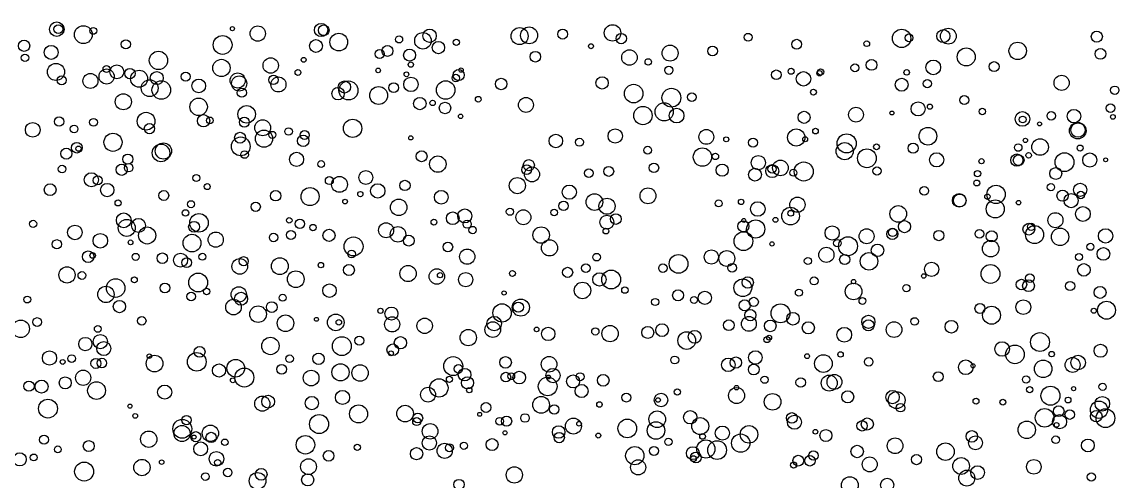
# Model space of a CAD drawing. Extents: x -296 to 296, y -196 to 196.
# Drawn here: x 84.6 to 170.4, y 159.5 to 195.5 of the extents above; entities that cross this region are included whole.
import ezdxf

# ---------------------------------------------------------------- set-up
doc = ezdxf.new("R2010")
doc.units = 0

msp = doc.modelspace()

# ---------------------------------------------------------------- linework, layer by layer
at = {"layer": 'VIA'}
for centre, radius in [((87.3766, 194.9483), 0.5709), ((87.5048, 194.9491), 0.3476), ((89.4637, 194.5208), 0.6987), ((90.2417, 194.8115), 0.2664), ((101.1477, 194.9908), 0.1596), ((103.1363, 194.6012), 0.6007), ((108.1004, 194.883), 0.5203), ((108.3062, 194.8583), 0.4186), ((116.6089, 194.4321), 0.5232), ((123.6639, 194.4068), 0.6686), ((124.4061, 194.4632), 0.6622), ((127.0364, 194.5624), 0.3893), ((130.9481, 194.6546), 0.6461), ((153.6044, 194.2277), 0.7174), ((156.878, 194.4061), 0.5142), ((157.2693, 194.3993), 0.6202), ((168.9092, 194.3642), 0.4367), ((84.8158, 193.6433), 0.4391), ((92.7937, 193.7617), 0.3588), ((100.3819, 193.7121), 0.7388), ((107.6987, 193.6341), 0.5018), ((109.4879, 193.9345), 0.6939), ((114.2148, 194.1421), 0.2763), ((116.0841, 194.0376), 0.6482), ((117.2921, 193.5018), 0.4809), ((118.7006, 193.9202), 0.2408), ((131.632, 194.2091), 0.4063), ((141.5746, 194.3147), 0.3066), ((145.3809, 193.7642), 0.3902), ((150.8718, 193.811), 0.2231), ((154.1824, 194.2689), 0.3056), ((162.7088, 193.2455), 0.6849), ((86.943, 193.1308), 0.5482), ((95.3533, 192.4979), 0.719), ((112.6987, 193.0058), 0.3568), ((113.3042, 193.2453), 0.4315), ((115.0383, 192.9143), 0.4682), ((124.8954, 192.7894), 0.4138), ((129.2569, 193.6116), 0.1928), ((132.2697, 192.7285), 0.6078), ((135.4558, 193.0711), 0.629), ((138.7859, 193.2365), 0.3823), ((158.6715, 192.7731), 0.7096), ((169.1948, 193.0102), 0.4216), ((84.8864, 192.7025), 0.2915), ((87.3156, 191.5976), 0.6714), ((92.0862, 191.6056), 0.5503), ((100.2904, 191.9068), 0.6788), ((104.1483, 192.1023), 0.6025), ((106.7323, 192.5456), 0.1923), ((115.1364, 192.1718), 0.207), ((133.747, 192.3808), 0.2539), ((149.9446, 191.9177), 0.3097), ((151.2475, 192.1482), 0.4244), ((156.09, 191.9503), 0.578), ((160.8551, 192.0126), 0.3926), ((87.7582, 190.9425), 0.3592), ((90.0207, 190.8914), 0.5861), ((91.2845, 191.237), 0.5941), ((91.2744, 191.8304), 0.2681), ((93.1143, 191.4675), 0.4047), ((93.8352, 191.0665), 0.668), ((95.2179, 191.112), 0.5078), ((97.4855, 191.2264), 0.3444), ((101.563, 190.9242), 0.5904), ((101.6769, 190.6934), 0.5953), ((104.3698, 190.9752), 0.363), ((106.2887, 191.5564), 0.2262), ((112.5734, 191.7161), 0.1823), ((114.7924, 191.4098), 0.1847), ((118.6637, 191.1171), 0.2951), ((118.8846, 191.3543), 0.4397), ((119.0746, 191.7425), 0.1652), ((135.3573, 191.7297), 0.321), ((143.7833, 191.3735), 0.3753), ((144.9453, 191.6516), 0.2359), ((145.9166, 191.0567), 0.5685), ((147.169, 191.4958), 0.2107), ((147.2576, 191.5967), 0.2434), ((154.006, 191.5586), 0.2175), ((166.1485, 190.7409), 0.5936), ((94.6595, 190.3235), 0.6623), ((95.5735, 190.1813), 0.7292), ((98.5096, 190.4981), 0.5356), ((104.7573, 190.6132), 0.5885), ((109.9273, 190.4156), 0.4785), ((110.2464, 190.1451), 0.7445), ((112.6123, 189.7519), 0.7025), ((113.7845, 190.3611), 0.3823), ((115.1454, 190.6237), 0.5653), ((117.8657, 190.1793), 0.7262), ((122.2164, 190.6553), 0.4487), ((130.1291, 190.7357), 0.487), ((132.6023, 189.901), 0.7286), ((153.6131, 190.5957), 0.5065), ((155.6234, 190.6785), 0.3152), ((170.317, 190.16), 0.3304), ((92.5974, 189.2599), 0.6308), ((101.8894, 189.97), 0.3589), ((109.427, 189.8942), 0.4839), ((115.8392, 189.1151), 0.4861), ((120.4207, 189.4546), 0.2246), ((124.1591, 189.0107), 0.5859), ((135.5612, 189.576), 0.7385), ((137.1646, 189.6236), 0.3403), ((146.6959, 190.0133), 0.2266), ((158.517, 189.3908), 0.3504), ((98.5017, 188.863), 0.6813), ((102.2642, 188.2771), 0.6858), ((116.8446, 189.164), 0.2091), ((117.8151, 188.7738), 0.4498), ((133.3251, 188.1811), 0.7196), ((134.993, 188.4715), 0.711), ((135.9663, 188.1716), 0.5752), ((150.0303, 188.2453), 0.5832), ((154.9001, 188.7004), 0.5512), ((155.8239, 188.8741), 0.2), ((159.9346, 188.4961), 0.2513), ((169.989, 188.7654), 0.3356), ((87.5654, 187.7055), 0.3677), ((90.2622, 187.6529), 0.3054), ((94.38, 187.7355), 0.6978), ((98.8879, 187.7662), 0.4845), ((99.3801, 187.7968), 0.2634), ((102.0814, 187.6599), 0.3908), ((110.5675, 187.1762), 0.7169), ((119.0335, 188.1144), 0.1737), ((145.9584, 188.0385), 0.4735), ((152.8467, 188.3774), 0.1553), ((163.0777, 187.9088), 0.5745), ((163.0977, 187.8663), 0.2651), ((165.3422, 188.1529), 0.3331), ((167.1144, 188.1313), 0.53), ((170.167, 188.0727), 0.1822), ((85.495, 187.0606), 0.5766), ((88.7365, 187.1251), 0.2972), ((94.6397, 187.1528), 0.4012), ((103.5203, 187.2225), 0.622), ((103.6219, 186.3655), 0.6761), ((105.5546, 186.9284), 0.2912), ((106.8061, 186.6479), 0.3484), ((131.1537, 186.5743), 0.5623), ((138.2999, 186.5052), 0.5812), ((145.3471, 186.459), 0.6761), ((146.8578, 186.9599), 0.2207), ((155.6669, 186.561), 0.6933), ((164.4185, 187.5243), 0.1562), ((167.4138, 186.9939), 0.6494), ((167.4366, 187.0416), 0.5635), ((91.7871, 186.0817), 0.7072), ((101.8019, 185.7615), 0.7369), ((101.7517, 186.4399), 0.4297), ((104.279, 186.6613), 0.2803), ((106.6995, 186.195), 0.446), ((115.1296, 186.429), 0.1634), ((126.4997, 186.1908), 0.5292), ((128.3548, 186.0895), 0.312), ((139.8603, 186.3127), 0.1957), ((141.9598, 186.0566), 0.3464), ((146.0477, 186.3204), 0.1942), ((149.2985, 185.9963), 0.7489), ((163.3106, 186.2335), 0.1728), ((164.4621, 185.7107), 0.6488), ((88.1286, 185.1962), 0.4324), ((88.9545, 185.6578), 0.4144), ((89.0804, 185.5834), 0.2049), ((95.549, 185.2459), 0.6918), ((95.7388, 185.3993), 0.6346), ((102.1026, 185.1239), 0.296), ((106.1777, 184.7464), 0.5558), ((115.9821, 184.9899), 0.4254), ((133.7039, 185.4642), 0.3057), ((137.9946, 184.9234), 0.7178), ((149.1444, 185.3876), 0.6695), ((150.8857, 184.8276), 0.7368), ((151.6398, 185.7301), 0.2266), ((154.5058, 185.6234), 0.3966), ((162.7451, 185.674), 0.2967), ((167.5995, 185.6325), 0.2359), ((92.9495, 184.7607), 0.4011), ((93.0143, 184.0941), 0.3347), ((108.1029, 184.3789), 0.2644), ((117.2517, 184.3717), 0.6416), ((124.3833, 184.2909), 0.4341), ((134.1879, 184.0796), 0.3757), ((139.0073, 184.9782), 0.2539), ((142.374, 184.4835), 0.5626), ((144.1057, 184.0772), 0.6131), ((145.9339, 183.7927), 0.7467), ((156.35, 184.7062), 0.5577), ((159.871, 184.6003), 0.2004), ((162.6363, 184.6912), 0.4801), ((162.7855, 184.6796), 0.4219), ((163.5662, 185.0606), 0.213), ((166.3763, 184.5273), 0.7358), ((168.3607, 184.6918), 0.5524), ((169.6001, 184.7096), 0.152), ((87.7921, 183.9854), 0.2954), ((90.0942, 183.1447), 0.5557), ((92.4681, 183.9319), 0.44), ((111.6088, 183.3217), 0.5502), ((124.2156, 183.9354), 0.3854), ((124.6314, 183.5669), 0.5892), ((129.0914, 183.6616), 0.3443), ((130.6479, 183.8034), 0.3889), ((139.5436, 183.8999), 0.4734), ((142.1102, 183.5515), 0.5027), ((143.4642, 183.8233), 0.5097), ((143.4479, 183.9862), 0.317), ((145.1264, 183.6982), 0.2716), ((151.6738, 183.8353), 0.3198), ((159.5561, 183.627), 0.2482), ((165.6938, 183.6386), 0.4661), ((86.8591, 182.3663), 0.4631), ((90.5841, 183.1001), 0.3484), ((91.3368, 182.3433), 0.5226), ((98.3148, 183.2829), 0.2769), ((99.1697, 182.6087), 0.2357), ((108.7462, 183.0789), 0.3128), ((109.5416, 182.7821), 0.6197), ((112.5446, 182.2726), 0.5633), ((114.6724, 182.6997), 0.4029), ((123.4864, 182.6862), 0.6306), ((127.5573, 182.1733), 0.5552), ((159.4977, 182.8902), 0.2321), ((161.008, 181.9969), 0.7182), ((165.3117, 182.5671), 0.2835), ((167.5979, 182.359), 0.5164), ((95.7663, 181.9145), 0.3853), ((104.5374, 181.8957), 0.4083), ((107.2337, 181.8282), 0.7087), ((111.1769, 182.0191), 0.2045), ((117.5201, 181.7712), 0.538), ((129.5269, 181.4015), 0.6522), ((133.7212, 181.8833), 0.6197), ((155.385, 182.2836), 0.3387), ((158.1243, 181.5317), 0.5331), ((158.1667, 181.5219), 0.5005), ((160.3332, 181.8188), 0.2096), ((166.2236, 181.8949), 0.4362), ((166.8953, 181.5129), 0.5561), ((167.6565, 181.9515), 0.2939), ((92.1882, 181.3288), 0.2382), ((97.9025, 181.2332), 0.2738), ((102.9726, 181.0283), 0.3653), ((109.9768, 181.4315), 0.1836), ((114.1851, 180.9855), 0.6471), ((127.1109, 181.0938), 0.3657), ((130.5134, 181.0683), 0.631), ((139.2637, 181.2968), 0.2715), ((141.0259, 181.414), 0.2145), ((142.3329, 180.8554), 0.5711), ((144.9003, 180.3022), 0.6923), ((145.4405, 181.1933), 0.5961), ((153.3426, 180.4728), 0.6499), ((160.9443, 180.8597), 0.7098), ((162.7752, 181.3551), 0.1775), ((167.817, 180.4671), 0.5801), ((92.6303, 179.969), 0.578), ((97.4683, 180.5451), 0.2525), ((98.5265, 179.7709), 0.7235), ((105.6026, 179.9681), 0.2166), ((118.4163, 180.1326), 0.4965), ((119.3616, 180.309), 0.5477), ((122.9035, 180.6454), 0.2834), ((123.9578, 180.2056), 0.5845), ((126.3762, 180.5885), 0.2572), ((130.4962, 179.8218), 0.5426), ((131.2016, 180.0687), 0.4156), ((143.7163, 180.0064), 0.1922), ((144.9141, 180.5188), 0.2268), ((165.6659, 179.9772), 0.5893), ((85.5231, 179.688), 0.2833), ((88.7989, 179.0172), 0.573), ((92.8612, 179.3778), 0.666), ((93.7855, 179.5666), 0.552), ((94.4661, 178.7809), 0.6689), ((98.1395, 179.4584), 0.4246), ((106.4413, 179.6916), 0.3653), ((107.4648, 179.403), 0.2473), ((113.1968, 179.1897), 0.5874), ((114.1267, 178.8695), 0.6097), ((116.9473, 179.8266), 0.2275), ((119.5482, 179.6674), 0.3193), ((119.9754, 179.2053), 0.2887), ((125.3528, 178.8083), 0.6433), ((130.4319, 179.1243), 0.225), ((141.2017, 179.5017), 0.4363), ((141.2371, 179.9558), 0.1558), ((142.1704, 179.2862), 0.7108), ((148.1628, 178.9751), 0.5567), ((150.8604, 178.7177), 0.5862), ((152.8808, 178.8967), 0.4316), ((152.906, 179.0198), 0.3318), ((153.8314, 179.4736), 0.4749), ((163.5794, 179.2753), 0.46), ((164.0289, 178.846), 0.7063), ((163.7561, 179.462), 0.2882), ((166.0314, 178.6729), 0.682), ((169.5936, 178.747), 0.5629), ((87.3819, 178.093), 0.3601), ((90.7937, 178.3684), 0.5702), ((93.1606, 178.2403), 0.1854), ((97.979, 178.1843), 0.6958), ((99.8385, 178.4534), 0.5964), ((104.3793, 178.628), 0.3338), ((105.731, 178.8245), 0.3546), ((108.7202, 178.788), 0.4744), ((110.6442, 177.9207), 0.7433), ((114.973, 178.3791), 0.4262), ((126.0054, 177.8093), 0.6365), ((141.2082, 178.3331), 0.7364), ((148.5724, 178.176), 0.2938), ((149.4052, 177.9388), 0.7411), ((156.5223, 178.7707), 0.4005), ((159.7023, 178.9176), 0.3375), ((160.6642, 178.7113), 0.436), ((89.8436, 177.117), 0.4534), ((110.4906, 177.3271), 0.3011), ((118.0404, 177.8774), 0.3768), ((119.5548, 177.1195), 0.5981), ((138.6922, 177.0936), 0.5582), ((139.9059, 176.9733), 0.6203), ((143.4515, 178.1198), 0.1646), ((147.711, 177.2603), 0.5924), ((151.7164, 177.6189), 0.4915), ((160.5915, 177.7428), 0.6481), ((168.4066, 177.8911), 0.2742), ((169.4289, 177.3375), 0.4991), ((90.1954, 177.2103), 0.2155), ((93.5668, 177.101), 0.2791), ((95.6569, 176.9987), 0.413), ((97.0832, 176.8446), 0.5494), ((97.5543, 176.6528), 0.3807), ((98.7931, 177.1102), 0.271), ((101.7243, 176.352), 0.6118), ((102.0289, 176.7593), 0.3621), ((104.865, 176.3791), 0.6595), ((129.6994, 177.0801), 0.2988), ((136.1195, 176.5568), 0.7341), ((146.2579, 176.7764), 0.2788), ((149.145, 176.8923), 0.3965), ((151.0489, 176.757), 0.6855), ((167.5134, 177.0965), 0.2792), ((88.1832, 175.6881), 0.6366), ((89.3496, 175.6469), 0.3043), ((106.1147, 175.3487), 0.6571), ((108.0856, 176.4561), 0.2151), ((110.2809, 176.0719), 0.429), ((114.9217, 175.7991), 0.6368), ((117.1713, 175.5616), 0.6037), ((117.4236, 175.6626), 0.2046), ((119.4351, 175.3207), 0.5598), ((123.1025, 175.8026), 0.2314), ((127.4269, 175.8906), 0.3966), ((128.854, 176.2213), 0.3355), ((129.9159, 175.3327), 0.5217), ((130.8414, 175.3318), 0.7369), ((134.8986, 176.2165), 0.3308), ((140.3178, 176.2495), 0.3436), ((155.9564, 176.1273), 0.5553), ((160.5729, 175.7616), 0.7373), ((167.895, 176.084), 0.4926), ((91.9961, 174.6587), 0.7308), ((93.4612, 175.2989), 0.23), ((95.8552, 174.6644), 0.3837), ((98.4602, 175.0953), 0.7386), ((108.7572, 174.4599), 0.5311), ((128.5934, 174.4702), 0.643), ((141.1594, 174.6841), 0.6945), ((141.5424, 175.0961), 0.4409), ((146.7436, 175.2172), 0.3152), ((149.8436, 174.3897), 0.6512), ((149.8391, 175.1638), 0.172), ((155.342, 175.6019), 0.1731), ((163.0038, 174.9367), 0.4116), ((163.5561, 174.8399), 0.4624), ((163.6673, 175.4432), 0.3371), ((166.8163, 174.8168), 0.3619), ((91.2331, 174.1599), 0.6441), ((97.9066, 174.0026), 0.3374), ((99.1289, 174.3881), 0.2524), ((101.6495, 174.1639), 0.5991), ((101.824, 173.8206), 0.5131), ((105.0874, 173.9029), 0.2733), ((122.4428, 174.2721), 0.1651), ((131.912, 174.4942), 0.248), ((136.086, 174.094), 0.4317), ((138.1801, 173.8922), 0.5182), ((145.5547, 174.3011), 0.2774), ((153.9812, 174.6496), 0.2795), ((169.1647, 174.3215), 0.4701), ((85.0692, 173.7603), 0.2689), ((92.293, 173.211), 0.4814), ((101.2342, 173.1683), 0.6113), ((104.2317, 173.1678), 0.4187), ((122.2876, 172.7088), 0.718), ((123.7531, 173.1292), 0.6717), ((123.562, 173.1656), 0.3998), ((134.2898, 173.5678), 0.281), ((137.3348, 173.7231), 0.2654), ((141.3017, 173.3024), 0.4391), ((142.0149, 173.5701), 0.3626), ((144.109, 172.6788), 0.7384), ((150.5397, 173.6459), 0.2688), ((159.7488, 173.0565), 0.3898), ((163.1481, 173.1605), 0.5771), ((169.6697, 172.9245), 0.7052), ((94.0381, 172.0818), 0.336), ((103.1607, 172.611), 0.649), ((105.3102, 171.8964), 0.6523), ((109.2496, 171.967), 0.6502), ((112.7521, 172.8732), 0.2072), ((113.6141, 172.6596), 0.5072), ((121.6708, 171.8732), 0.567), ((141.6343, 171.8541), 0.5811), ((141.7478, 172.5328), 0.4421), ((145.0927, 172.2552), 0.4938), ((151.0017, 172.0088), 0.5167), ((160.658, 172.5288), 0.7016), ((168.6716, 172.8815), 0.1954), ((84.5568, 171.4683), 0.6849), ((85.8476, 171.9972), 0.342), ((90.5941, 171.4576), 0.2671), ((107.7335, 172.2099), 0.152), ((109.4918, 171.9718), 0.2144), ((113.6734, 171.8124), 0.5939), ((116.2187, 171.6962), 0.6036), ((121.5565, 171.3994), 0.6142), ((124.996, 171.4183), 0.1827), ((125.9035, 171.0654), 0.5282), ((130.753, 171.0932), 0.6404), ((133.7103, 171.1777), 0.4666), ((134.8267, 171.3602), 0.499), ((140.0646, 171.7457), 0.4218), ((143.3097, 171.6957), 0.4577), ((146.2951, 171.5389), 0.4796), ((149.1121, 170.9964), 0.5782), ((151.0074, 171.7346), 0.4355), ((153.012, 171.4019), 0.6147), ((154.6268, 172.0456), 0.2929), ((157.5118, 171.6315), 0.4964), ((89.6176, 170.2728), 0.521), ((90.7983, 170.4633), 0.5604), ((104.1303, 170.1219), 0.6834), ((109.726, 170.1067), 0.7418), ((111.0994, 170.5408), 0.3475), ((114.3193, 170.3678), 0.4832), ((119.6361, 170.773), 0.6393), ((129.5976, 171.2607), 0.2838), ((136.7594, 170.5439), 0.6929), ((137.3808, 170.8404), 0.5056), ((143.0485, 170.6191), 0.2387), ((143.2242, 170.7757), 0.1924), ((164.452, 170.4277), 0.7411), ((91.0662, 169.9166), 0.5515), ((98.5767, 169.6576), 0.4273), ((113.7186, 169.824), 0.4529), ((161.4875, 169.8825), 0.5737), ((162.4926, 169.4616), 0.7315), ((169.2011, 169.7435), 0.507), ((86.807, 169.1769), 0.5571), ((87.8441, 168.87), 0.191), ((88.5499, 169.1318), 0.3013), ((90.4464, 168.7558), 0.3945), ((90.9172, 168.7838), 0.3711), ((95.0454, 168.7427), 0.6547), ((94.6362, 169.322), 0.1723), ((98.3531, 168.8754), 0.7313), ((101.4064, 168.3771), 0.6927), ((105.63, 169.1173), 0.2957), ((107.9012, 169.1173), 0.4475), ((113.5748, 169.5464), 0.1927), ((118.4564, 168.5438), 0.7424), ((122.5593, 168.8344), 0.4538), ((125.9722, 168.6852), 0.6104), ((135.8224, 169.0242), 0.3081), ((140.0183, 168.6417), 0.5314), ((140.6147, 168.8151), 0.4439), ((142.1435, 169.2133), 0.5301), ((146.1979, 169.3181), 0.19), ((147.4757, 168.7359), 0.6939), ((148.8223, 169.4565), 0.2157), ((151.0257, 168.8734), 0.3347), ((158.6378, 168.447), 0.5751), ((164.7074, 168.3303), 0.6881), ((165.3696, 169.4813), 0.2126), ((167.0094, 168.6339), 0.5871), ((167.4424, 168.8222), 0.5687), ((89.4504, 167.6286), 0.595), ((100.098, 168.2009), 0.5138), ((102.0815, 167.6457), 0.7453), ((105.0136, 168.2968), 0.3819), ((107.3205, 167.6065), 0.6146), ((109.6198, 168.0547), 0.6727), ((111.1561, 168.0041), 0.6441), ((118.8627, 168.329), 0.3295), ((119.3469, 167.8689), 0.4927), ((123.6333, 167.6474), 0.4977), ((126.2796, 167.8035), 0.5629), ((142.0147, 168.273), 0.4229), ((159.204, 168.5667), 0.1604), ((85.2008, 166.9701), 0.4), ((86.1893, 166.932), 0.5104), ((88.0424, 167.2253), 0.4723), ((90.4943, 166.6229), 0.6942), ((101.1777, 167.4294), 0.1871), ((117.3355, 166.8315), 0.7163), ((118.1611, 167.5129), 0.2437), ((119.5764, 167.2325), 0.4689), ((122.5805, 167.6776), 0.3803), ((123.0098, 167.7455), 0.264), ((125.8617, 166.9525), 0.7342), ((125.9201, 167.6893), 0.1504), ((127.8531, 167.3427), 0.5094), ((128.3984, 167.7098), 0.3123), ((130.2124, 167.4285), 0.4568), ((142.8659, 167.4783), 0.2839), ((145.6999, 167.2578), 0.3777), ((147.9341, 167.2132), 0.6264), ((148.3429, 167.3086), 0.5823), ((156.4793, 167.7163), 0.3885), ((163.3644, 167.4952), 0.2816), ((95.8377, 166.5066), 0.5517), ((109.7796, 166.0855), 0.5565), ((116.4862, 166.3071), 0.583), ((119.7152, 166.6549), 0.2089), ((128.5204, 166.5904), 0.5116), ((132.0289, 166.0782), 0.3488), ((134.7498, 165.8837), 0.5296), ((136.0224, 166.5152), 0.2451), ((140.67, 166.2333), 0.6288), ((140.6609, 166.8568), 0.1773), ((149.3818, 166.1373), 0.4719), ((152.8983, 166.1158), 0.5248), ((153.2184, 165.8753), 0.6653), ((163.6458, 166.6953), 0.242), ((165.2759, 166.2215), 0.7451), ((167.0872, 166.7745), 0.1594), ((169.3631, 166.9249), 0.2837), ((86.6913, 165.2098), 0.7395), ((93.1124, 165.4063), 0.1599), ((103.492, 165.6007), 0.5943), ((103.9455, 165.7615), 0.5038), ((107.3735, 165.6391), 0.524), ((121.0331, 165.2981), 0.3833), ((125.3471, 165.5098), 0.6572), ((129.9188, 165.5334), 0.2137), ((134.5148, 165.8847), 0.1785), ((143.4957, 165.7419), 0.6524), ((153.5204, 165.2829), 0.3361), ((159.4385, 165.7921), 0.2317), ((161.5437, 165.7167), 0.2293), ((166.6537, 165.8815), 0.23), ((169.0796, 165.126), 0.6772), ((169.3431, 165.5882), 0.5718), ((93.5302, 164.6432), 0.1846), ((107.9422, 164.0001), 0.7462), ((111.0355, 164.796), 0.7101), ((114.6816, 164.8204), 0.6514), ((115.6818, 164.4689), 0.3821), ((120.5323, 164.7617), 0.1514), ((124.0834, 164.4746), 0.3387), ((126.3755, 165.1518), 0.3662), ((134.4468, 164.3772), 0.6524), ((137.0361, 164.5313), 0.5238), ((145.0016, 164.4782), 0.4207), ((145.2048, 164.1434), 0.5502), ((164.8163, 164.4858), 0.7303), ((165.9889, 164.1855), 0.5541), ((165.9219, 165.0118), 0.4169), ((166.7821, 164.738), 0.368), ((168.8644, 164.6147), 0.4515), ((169.5859, 164.4637), 0.7347), ((97.2153, 163.628), 0.7394), ((97.1969, 163.2609), 0.6325), ((97.5497, 164.3088), 0.3623), ((99.4188, 163.2798), 0.641), ((115.5949, 164.1934), 0.3157), ((116.6463, 163.4284), 0.6108), ((122.0961, 164.2198), 0.2986), ((122.6445, 164.2223), 0.3969), ((126.7193, 163.3751), 0.4914), ((127.88, 163.8429), 0.6228), ((128.3199, 164.0221), 0.1804), ((132.1035, 163.6587), 0.7325), ((134.3555, 163.4964), 0.6856), ((137.8193, 163.8432), 0.6625), ((139.5538, 163.2923), 0.5538), ((141.6439, 163.19), 0.6877), ((150.5075, 163.8622), 0.4066), ((150.9177, 164.0027), 0.4742), ((163.4203, 163.5492), 0.6825), ((165.7534, 163.9366), 0.1832), ((86.381, 162.7729), 0.3558), ((94.5914, 162.815), 0.6404), ((98.2856, 163.0102), 0.396), ((98.1423, 162.9826), 0.1557), ((99.4798, 162.9475), 0.4047), ((106.8738, 162.3743), 0.7241), ((116.5897, 162.5169), 0.561), ((122.5166, 163.3121), 0.1642), ((126.7628, 162.9407), 0.4052), ((129.8292, 163.0986), 0.192), ((138.0008, 163.036), 0.2244), ((140.9961, 162.5055), 0.7176), ((146.8479, 163.4014), 0.1854), ((147.6715, 163.0981), 0.4705), ((159.1111, 163.0333), 0.4529), ((159.3945, 162.5285), 0.5449), ((165.6888, 162.7693), 0.3003), ((87.4611, 162.0164), 0.2663), ((89.8899, 162.2757), 0.4303), ((98.6618, 162.0521), 0.5451), ((100.5574, 162.5705), 0.257), ((110.9403, 162.1807), 0.2415), ((115.5883, 161.6789), 0.4799), ((117.7881, 161.8999), 0.5942), ((118.1586, 162.1405), 0.3178), ((119.2955, 162.2955), 0.2781), ((121.4983, 162.387), 0.4705), ((132.6924, 161.5224), 0.7173), ((134.1921, 161.8971), 0.3508), ((135.3247, 162.6063), 0.2866), ((137.241, 161.718), 0.5051), ((138.2621, 162.0437), 0.7116), ((139.1424, 161.9623), 0.7359), ((150.1249, 161.8512), 0.4936), ((153.0934, 162.2969), 0.6135), ((157.0448, 161.8342), 0.6863), ((168.2097, 162.3252), 0.5016), ((84.4751, 161.2338), 0.514), ((85.569, 161.3835), 0.2697), ((99.8979, 161.2749), 0.5734), ((107.1126, 160.6596), 0.6238), ((108.691, 161.5087), 0.4186), ((137.4798, 161.3826), 0.4261), ((137.2918, 161.2895), 0.2322), ((145.5103, 161.1327), 0.4218), ((146.4213, 161.12), 0.4106), ((146.6902, 161.5279), 0.3694), ((151.1045, 160.8375), 0.5858), ((154.7687, 161.214), 0.3968), ((158.2703, 160.7109), 0.6581), ((89.5219, 160.2764), 0.7436), ((94.06, 160.5957), 0.6402), ((95.5966, 161.0148), 0.1769), ((99.9958, 160.9872), 0.2403), ((100.7831, 160.1996), 0.3315), ((103.4059, 160.058), 0.4628), ((123.2476, 160.014), 0.6389), ((132.956, 160.6054), 0.5907), ((145.1365, 160.7868), 0.2376), ((159.5646, 160.2007), 0.5372), ((163.9714, 160.6487), 0.579), ((99.029, 159.8836), 0.2935), ((103.1196, 159.548), 0.6541), ((107.0522, 159.6277), 0.4761), ((118.9095, 159.2546), 0.4112), ((149.5448, 159.2111), 0.6592), ((152.4715, 159.2269), 0.521), ((158.7181, 159.7666), 0.6274), ((168.475, 159.8543), 0.32)]:
    msp.add_circle(centre, radius, dxfattribs=at)

doc.saveas('drawing.dxf')
